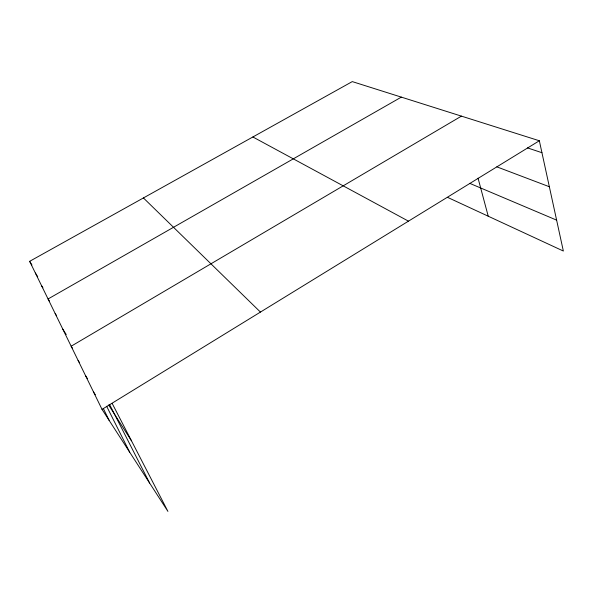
<?xml version="1.0" encoding="UTF-8"?>
<svg xmlns="http://www.w3.org/2000/svg" width="593" height="593" viewBox="0 0 593 593"><rect width="100%" height="100%" fill="white"/><g stroke="black" fill="none" stroke-linecap="round" stroke-linejoin="round"><path stroke-width="0.89" d="M112.225 403.529L167.923 511.396L102.033 409.385L539.341 140.763L563.35 251.039L447.693 197.417M461.443 116.124L71.153 346.223L72.554 348.417M401.342 97.119L48.055 298.976L49.434 301.155M102.033 409.385L29.65 261.328L352.272 81.604L539.341 140.763M527.503 147.902L541.943 152.705M496.838 166.841L549.355 186.743M469.693 183.333L556.619 220.136M252.87 136.976L408.458 221.159M143.424 197.943L260.438 312.081M85.511 375.584L87.468 378.638M93.472 391.869L95.347 394.782M78.091 360.403L79.521 362.649M108.638 404.997L131.453 440.777M62.828 329.189L66.238 334.556M55.156 313.489L56.572 315.728M41.473 285.515L42.926 287.813M29.65 261.328L31.94 264.967M35.358 272.995L37.707 276.731M109.572 404.5L149.614 483.05M106.636 406.257L129.689 452.207M103.286 408.444L109.245 420.548M478.047 178.167L488.232 216.215"/></g></svg>
